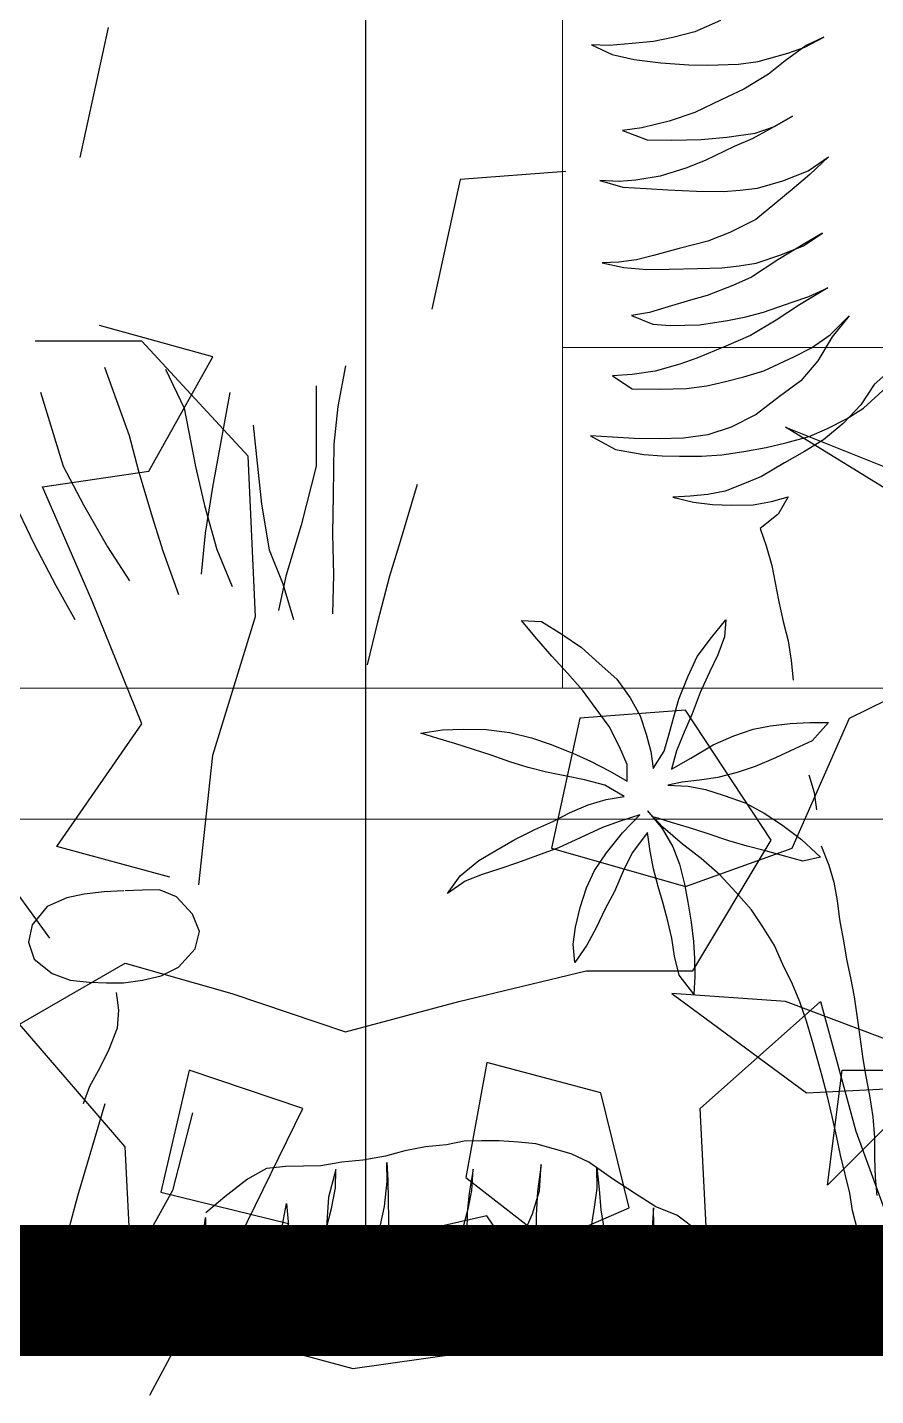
# Model space of a CAD drawing. Header units: metres. Extents: x -58 to 722, y -1100 to 345.
# Drawn here: x 33.057 to 33.381, y 103.931 to 104.454 of the extents above; entities that cross this region are included whole.
import ezdxf

# ---------------------------------------------------------------- set-up
doc = ezdxf.new("R2010")
doc.units = ezdxf.units.M
doc.header["$MEASUREMENT"] = 0
doc.linetypes.add('CENTER2', pattern=[1.125, 0.75, -0.125, 0.125, -0.125])
doc.linetypes.add('CENTERX2', pattern=[4, 2.5, -0.5, 0.5, -0.5])
doc.layers.add('FSR_ARQ_002MURO', color=150, linetype='Continuous', lineweight=30)
doc.layers.add('FSR_ARQ_013VENTANAS', color=4, linetype='Continuous', lineweight=5)
for name, color, linetype in [('FSR_ARQ_005VEGETACION', 64, 'Continuous'), ('FSR_ARQ_009ESCALERA', 40, 'Continuous'), ('FSR_ARQ_010MUROBAJO', 33, 'Continuous'), ('FSR_ARQ_016EJES', 135, 'CENTER2')]:
    doc.layers.add(name, color=color, linetype=linetype)

# ---------------------------------------------------------------- blocks, each defined once
blk = doc.blocks.new('arbustos 01')
at = {"layer": 'FSR_ARQ_005VEGETACION', "color": 103}
for p, q in [((189.20951, -31.54526), (189.22039, -31.55002)), ((189.17379, -31.55657), (189.16564, -31.55236)), ((189.16564, -31.55236), (189.17312, -31.55588)), ((189.22039, -31.55002), (189.22976, -31.55254)), ((189.22976, -31.55254), (189.23794, -31.55419)), ((189.23794, -31.55419), (189.247, -31.555)), ((189.247, -31.555), (189.25673, -31.55582)), ((189.17312, -31.55588), (189.18209, -31.56233)), ((189.18094, -31.55906), (189.17379, -31.55657)), ((189.19355, -31.56265), (189.18094, -31.55906)), ((189.25548, -31.55973), (189.24605, -31.56183)), ((189.26426, -31.55558), (189.25548, -31.55973)), ((189.25673, -31.55582), (189.26426, -31.55558)), ((189.18209, -31.56233), (189.1892, -31.56807)), ((189.20191, -31.56379), (189.19355, -31.56265)), ((189.2149, -31.56414), (189.20191, -31.56379)), ((189.22293, -31.56408), (189.2149, -31.56414)), ((189.23474, -31.56321), (189.22293, -31.56408)), ((189.24605, -31.56183), (189.23474, -31.56321)), ((189.1892, -31.56807), (189.19954, -31.57436)), ((189.19954, -31.57436), (189.20923, -31.57894)), ((189.20923, -31.57894), (189.22044, -31.58422)), ((189.18667, -31.59026), (189.17904, -31.58588)), ((189.17904, -31.58588), (189.18888, -31.59149)), ((189.22044, -31.58422), (189.23133, -31.58796)), ((189.23133, -31.58796), (189.24292, -31.59085)), ((189.19484, -31.5931), (189.18667, -31.59026)), ((189.18888, -31.59149), (189.19601, -31.59551)), ((189.20679, -31.59481), (189.19484, -31.5931)), ((189.19601, -31.59551), (189.20366, -31.5987)), ((189.21772, -31.59581), (189.20679, -31.59481)), ((189.25111, -31.59199), (189.24063, -31.59595)), ((189.24292, -31.59085), (189.25111, -31.59199)), ((189.20366, -31.5987), (189.21606, -31.60468)), ((189.2302, -31.59598), (189.21772, -31.59581)), ((189.24063, -31.59595), (189.2302, -31.59598)), ((189.1724, -31.60904), (189.16376, -31.60311)), ((189.16376, -31.60311), (189.17169, -31.61057)), ((189.21606, -31.60468), (189.22422, -31.60787)), ((189.17169, -31.61057), (189.17913, -31.617)), ((189.18311, -31.61329), (189.1724, -31.60904)), ((189.22422, -31.60787), (189.23512, -31.61126)), ((189.23512, -31.61126), (189.24535, -31.61294)), ((189.24535, -31.61294), (189.25253, -31.61355)), ((189.17913, -31.617), (189.1864, -31.62308)), ((189.19384, -31.61634), (189.18311, -31.61329)), ((189.20118, -31.6173), (189.19384, -31.61634)), ((189.20836, -31.61774), (189.20118, -31.6173)), ((189.21964, -31.61772), (189.20836, -31.61774)), ((189.23179, -31.61703), (189.21964, -31.61772)), ((189.24103, -31.61647), (189.23179, -31.61703)), ((189.25096, -31.61592), (189.24103, -31.61647)), ((189.26074, -31.61315), (189.25096, -31.61592)), ((189.25253, -31.61355), (189.26074, -31.61315)), ((189.1864, -31.62308), (189.19452, -31.62969)), ((189.19452, -31.62969), (189.20556, -31.63514)), ((189.17436, -31.64087), (189.16623, -31.63546)), ((189.16623, -31.63546), (189.17369, -31.63984)), ((189.20556, -31.63514), (189.21491, -31.63886)), ((189.17369, -31.63984), (189.18522, -31.64683)), ((189.18439, -31.64477), (189.17436, -31.64087)), ((189.21491, -31.63886), (189.22701, -31.64193)), ((189.22701, -31.64193), (189.23791, -31.64498)), ((189.19444, -31.64816), (189.18439, -31.64477)), ((189.18522, -31.64683), (189.19641, -31.65417)), ((189.23791, -31.64498), (189.24507, -31.64679)), ((189.24507, -31.64679), (189.25258, -31.64775)), ((189.25258, -31.64775), (189.25975, -31.64802)), ((189.2016, -31.64928), (189.19444, -31.64816)), ((189.20894, -31.65023), (189.2016, -31.64928)), ((189.2192, -31.65054), (189.20894, -31.65023)), ((189.23133, -31.65071), (189.2192, -31.65054)), ((189.24074, -31.65084), (189.23133, -31.65071)), ((189.25049, -31.65011), (189.24074, -31.65084)), ((189.25975, -31.64802), (189.25049, -31.65011)), ((189.17202, -31.66238), (189.16403, -31.65869)), ((189.16403, -31.65869), (189.17607, -31.66586)), ((189.19641, -31.65417), (189.20422, -31.65769)), ((189.20422, -31.65769), (189.21511, -31.66194)), ((189.17916, -31.6647), (189.17202, -31.66238)), ((189.19125, -31.66897), (189.17916, -31.6647)), ((189.21511, -31.66194), (189.22226, -31.66392)), ((189.22226, -31.66392), (189.23163, -31.66678)), ((189.16307, -31.67868), (189.15498, -31.67053)), ((189.15498, -31.67053), (189.16221, -31.67952)), ((189.17607, -31.66586), (189.1859, -31.67232)), ((189.19874, -31.67095), (189.19125, -31.66897)), ((189.20659, -31.6726), (189.19874, -31.67095)), ((189.23163, -31.66678), (189.23963, -31.66912)), ((189.24731, -31.67042), (189.2382, -31.67405)), ((189.23963, -31.66912), (189.24731, -31.67042)), ((189.1859, -31.67232), (189.19675, -31.67896)), ((189.21836, -31.6743), (189.20659, -31.6726)), ((189.23084, -31.67464), (189.21836, -31.6743)), ((189.2382, -31.67405), (189.23084, -31.67464)), ((189.16221, -31.67952), (189.16822, -31.68969)), ((189.17087, -31.68408), (189.16307, -31.67868)), ((189.19675, -31.67896), (189.20729, -31.68338)), ((189.17817, -31.68777), (189.17087, -31.68408)), ((189.19108, -31.69393), (189.17817, -31.68777)), ((189.20729, -31.68338), (189.21954, -31.68851)), ((189.21954, -31.68851), (189.22668, -31.691)), ((189.13689, -31.69303), (189.14432, -31.69962)), ((189.16822, -31.68969), (189.17546, -31.69817)), ((189.19959, -31.69644), (189.19108, -31.69393)), ((189.22668, -31.691), (189.23724, -31.69405)), ((189.23724, -31.69405), (189.24697, -31.69538)), ((189.14432, -31.69962), (189.15002, -31.70825)), ((189.17546, -31.69817), (189.18443, -31.70479)), ((189.20794, -31.69861), (189.19959, -31.69644)), ((189.21527, -31.70025), (189.20794, -31.69861)), ((189.25534, -31.696), (189.24689, -31.70153)), ((189.24697, -31.69538), (189.25534, -31.696)), ((189.1488, -31.70977), (189.13918, -31.70075)), ((189.18443, -31.70479), (189.19442, -31.71244)), ((189.22398, -31.70139), (189.21527, -31.70025)), ((189.23526, -31.70171), (189.22398, -31.70139)), ((189.24689, -31.70153), (189.23526, -31.70171)), ((189.15609, -31.71432), (189.1488, -31.70977)), ((189.15002, -31.70825), (189.15743, -31.71622)), ((189.16407, -31.71836), (189.15609, -31.71432)), ((189.15743, -31.71622), (189.16589, -31.72317)), ((189.19442, -31.71244), (189.20495, -31.71772)), ((189.17189, -31.72171), (189.16407, -31.71836)), ((189.16589, -31.72317), (189.17386, -31.72807)), ((189.18177, -31.72441), (189.17189, -31.72171)), ((189.20495, -31.71772), (189.21482, -31.7211)), ((189.21482, -31.7211), (189.22523, -31.72244)), ((189.22523, -31.72244), (189.23548, -31.72275)), ((189.23548, -31.72275), (189.24609, -31.72255)), ((189.24609, -31.72255), (189.25533, -31.72199)), ((189.26457, -31.72143), (189.25406, -31.72727)), ((189.25533, -31.72199), (189.26457, -31.72143)), ((189.19012, -31.72641), (189.18177, -31.72441)), ((189.19968, -31.72807), (189.19012, -31.72641)), ((189.20889, -31.72957), (189.19968, -31.72807)), ((189.25406, -31.72727), (189.24206, -31.72933)), ((189.2176, -31.73003), (189.20889, -31.72957)), ((189.22683, -31.73015), (189.2176, -31.73003)), ((189.23419, -31.72991), (189.22683, -31.73015)), ((189.24206, -31.72933), (189.23419, -31.72991))]:
    blk.add_line(p, q, dxfattribs=at)
at = {"layer": 'FSR_ARQ_005VEGETACION', "color": 104}
for p, q in [((189.36845, -31.69174), (189.37175, -31.709)), ((189.44489, -31.69324), (189.43688, -31.70968)), ((189.47072, -31.6923), (189.46024, -31.72136)), ((189.38101, -31.70024), (189.38097, -31.73427)), ((189.41752, -31.70304), (189.42497, -31.74328)), ((189.49785, -31.70297), (189.48825, -31.73436)), ((189.37175, -31.709), (189.37347, -31.72497)), ((189.43688, -31.70968), (189.43218, -31.73452)), ((189.40765, -31.71693), (189.40408, -31.75051)), ((189.46024, -31.72136), (189.45646, -31.73582)), ((189.17386, -31.72807), (189.18234, -31.73297)), ((189.37347, -31.72497), (189.37369, -31.74644)), ((189.18234, -31.73297), (189.19218, -31.73874)), ((189.38097, -31.73427), (189.38734, -31.75934)), ((189.43218, -31.73452), (189.42835, -31.75106)), ((189.48825, -31.73436), (189.47957, -31.75079)), ((189.19218, -31.73874), (189.19932, -31.74175)), ((189.45646, -31.73582), (189.45048, -31.75578)), ((189.19932, -31.74175), (189.20748, -31.74494)), ((189.20748, -31.74494), (189.21482, -31.7464)), ((189.21482, -31.7464), (189.22233, -31.74702)), ((189.33819, -31.74206), (189.34527, -31.76633)), ((189.37369, -31.74644), (189.37402, -31.76307)), ((189.42497, -31.74328), (189.428, -31.76274)), ((189.18793, -31.74929), (189.18078, -31.74731)), ((189.18078, -31.74731), (189.18512, -31.75472)), ((189.19561, -31.75076), (189.18793, -31.74929)), ((189.20467, -31.75088), (189.19561, -31.75076)), ((189.21288, -31.75065), (189.20467, -31.75088)), ((189.22093, -31.74957), (189.21288, -31.75065)), ((189.22968, -31.74746), (189.22093, -31.74957)), ((189.22233, -31.74702), (189.22968, -31.74746)), ((189.40408, -31.75051), (189.40088, -31.76983)), ((189.42835, -31.75106), (189.42309, -31.76964)), ((189.47957, -31.75079), (189.46948, -31.76858)), ((189.51013, -31.74731), (189.50068, -31.76719)), ((189.18512, -31.75472), (189.19274, -31.76081)), ((189.45048, -31.75578), (189.44601, -31.77022)), ((189.19274, -31.76081), (189.19007, -31.76819)), ((189.37402, -31.76307), (189.37363, -31.78038)), ((189.38734, -31.75934), (189.39379, -31.78096)), ((189.428, -31.76274), (189.4297, -31.7801)), ((189.19007, -31.76819), (189.18773, -31.77654)), ((189.34527, -31.76633), (189.34979, -31.78098)), ((189.40088, -31.76983), (189.39502, -31.78425)), ((189.42309, -31.76964), (189.41651, -31.78543)), ((189.46948, -31.76858), (189.46016, -31.78292)), ((189.50068, -31.76719), (189.49129, -31.78499)), ((189.44601, -31.77022), (189.43936, -31.78878)), ((189.18773, -31.77654), (189.18627, -31.78387)), ((189.34979, -31.78098), (189.3549, -31.80049)), ((189.37363, -31.78038), (189.37396, -31.79701)), ((189.39379, -31.78096), (189.39693, -31.79557)), ((189.18627, -31.78387), (189.18497, -31.79121)), ((189.39502, -31.78425), (189.39053, -31.79939)), ((189.49129, -31.78499), (189.48335, -31.79936)), ((189.18497, -31.79121), (189.18297, -31.80024)), ((189.18297, -31.80024), (189.1808, -31.80842)), ((189.21333, -31.80708), (189.20722, -31.79955)), ((189.20722, -31.79955), (189.20775, -31.80674)), ((189.2854, -31.80017), (189.27682, -31.80555)), ((189.29383, -31.79975), (189.2854, -31.80017)), ((189.28734, -31.80755), (189.29383, -31.79975)), ((189.3549, -31.80049), (189.35935, -31.81859)), ((189.1808, -31.80842), (189.17949, -31.81678)), ((189.20775, -31.80674), (189.21066, -31.8144)), ((189.21942, -31.81505), (189.21333, -31.80708)), ((189.27682, -31.80555), (189.2685, -31.81129)), ((189.28104, -31.81491), (189.28734, -31.80755)), ((189.21066, -31.8144), (189.2141, -31.82172)), ((189.22338, -31.82371), (189.21942, -31.81505)), ((189.2685, -31.81129), (189.26096, -31.81801)), ((189.27438, -31.82209), (189.28104, -31.81491)), ((189.17949, -31.81678), (189.1787, -31.82515)), ((189.2141, -31.82172), (189.21806, -31.83037)), ((189.26096, -31.81801), (189.25351, -31.82465)), ((189.22724, -31.83315), (189.22338, -31.82371)), ((189.25351, -31.82465), (189.24782, -31.83264)), ((189.26808, -31.82937), (189.27438, -31.82209)), ((189.21806, -31.83037), (189.22149, -31.83946)), ((189.22936, -31.84072), (189.22724, -31.83315)), ((189.24782, -31.83264), (189.24355, -31.84029)), ((189.26221, -31.83726), (189.26808, -31.82937)), ((189.22149, -31.83946), (189.22484, -31.84722)), ((189.25678, -31.84481), (189.26221, -31.83726)), ((189.17161, -31.84304), (189.16372, -31.84302)), ((189.16372, -31.84302), (189.17062, -31.85083)), ((189.17994, -31.84351), (189.17161, -31.84304)), ((189.18826, -31.8445), (189.17994, -31.84351)), ((189.1956, -31.84585), (189.18826, -31.8445)), ((189.23121, -31.84792), (189.22936, -31.84072)), ((189.24355, -31.84029), (189.24096, -31.84797)), ((189.25232, -31.85344), (189.25678, -31.84481)), ((189.17062, -31.85083), (189.17802, -31.85421)), ((189.20381, -31.8487), (189.1956, -31.84585)), ((189.21262, -31.85255), (189.20381, -31.8487)), ((189.22484, -31.84722), (189.2281, -31.85506)), ((189.23333, -31.85522), (189.23121, -31.84792)), ((189.24096, -31.84797), (189.23909, -31.85539)), ((189.2897, -31.84961), (189.28168, -31.85233)), ((189.29886, -31.84734), (189.2897, -31.84961)), ((189.30881, -31.84605), (189.29886, -31.84734)), ((189.31865, -31.84592), (189.30881, -31.84605)), ((189.32733, -31.84622), (189.31865, -31.84592)), ((189.3222, -31.852), (189.32941, -31.84988)), ((189.33662, -31.84758), (189.32733, -31.84622)), ((189.32941, -31.84988), (189.33662, -31.84758)), ((189.17802, -31.85421), (189.18621, -31.85813)), ((189.22212, -31.85817), (189.21262, -31.85255)), ((189.2281, -31.85506), (189.2303, -31.86289)), ((189.2381, -31.86256), (189.23333, -31.85522)), ((189.23909, -31.85539), (189.2381, -31.86256)), ((189.24903, -31.86084), (189.25232, -31.85344)), ((189.27215, -31.8561), (189.26465, -31.85955)), ((189.28168, -31.85233), (189.27215, -31.8561)), ((189.3068, -31.85693), (189.31428, -31.85455)), ((189.31428, -31.85455), (189.3222, -31.852)), ((189.18621, -31.85813), (189.19485, -31.86179)), ((189.19485, -31.86179), (189.20244, -31.86429)), ((189.2303, -31.86289), (189.22212, -31.85817)), ((189.24902, -31.86802), (189.24903, -31.86084)), ((189.26465, -31.85955), (189.25644, -31.86369)), ((189.2833, -31.86415), (189.29112, -31.86212)), ((189.29112, -31.86212), (189.29878, -31.85975)), ((189.29878, -31.85975), (189.3068, -31.85693)), ((189.17206, -31.86534), (189.16974, -31.87283)), ((189.20244, -31.86429), (189.21066, -31.86635)), ((189.21066, -31.86635), (189.21836, -31.86752)), ((189.21836, -31.86752), (189.22579, -31.86842)), ((189.22579, -31.86842), (189.2318, -31.86965)), ((189.25644, -31.86369), (189.24902, -31.86802)), ((189.25849, -31.86966), (189.2672, -31.86747)), ((189.2672, -31.86747), (189.27556, -31.86573)), ((189.27556, -31.86573), (189.2833, -31.86415)), ((189.16974, -31.87283), (189.16878, -31.88017)), ((189.2079, -31.87403), (189.19899, -31.8771)), ((189.21582, -31.87156), (189.2079, -31.87403)), ((189.22328, -31.87016), (189.21582, -31.87156)), ((189.2318, -31.86965), (189.22328, -31.87016)), ((189.25035, -31.87443), (189.25849, -31.86966)), ((189.19899, -31.8771), (189.19104, -31.8816)), ((189.25805, -31.87577), (189.25035, -31.87443)), ((189.26564, -31.878), (189.25805, -31.87577)), ((189.27331, -31.8813), (189.26564, -31.878)), ((189.19104, -31.8816), (189.18362, -31.88629)), ((189.2226, -31.8877), (189.23026, -31.8855)), ((189.23026, -31.8855), (189.23747, -31.8832)), ((189.23377, -31.88768), (189.24043, -31.8805)), ((189.24043, -31.8805), (189.23421, -31.88804)), ((189.25103, -31.88995), (189.24369, -31.88222)), ((189.24369, -31.88222), (189.25207, -31.88491)), ((189.25207, -31.88491), (189.25948, -31.88767)), ((189.28062, -31.88503), (189.27331, -31.8813)), ((189.28828, -31.8885), (189.28062, -31.88503)), ((189.18362, -31.88629), (189.1752, -31.89273)), ((189.20595, -31.89333), (189.21512, -31.89017)), ((189.21512, -31.89017), (189.2226, -31.8877)), ((189.22561, -31.89466), (189.23377, -31.88768)), ((189.23421, -31.88804), (189.22967, -31.89586)), ((189.23931, -31.89768), (189.24048, -31.88972)), ((189.24048, -31.88972), (189.24702, -31.89832)), ((189.25783, -31.89837), (189.25103, -31.88995)), ((189.25948, -31.88767), (189.269, -31.89197)), ((189.29674, -31.8927), (189.28828, -31.8885)), ((189.1668, -31.89543), (189.16361, -31.90359)), ((189.1752, -31.89273), (189.16712, -31.90016)), ((189.19047, -31.89755), (189.19821, -31.89553)), ((189.19821, -31.89553), (189.20595, -31.89333)), ((189.21773, -31.90076), (189.22561, -31.89466)), ((189.22967, -31.89586), (189.22691, -31.90318)), ((189.269, -31.89197), (189.27825, -31.89626)), ((189.27825, -31.89626), (189.28707, -31.89957)), ((189.30483, -31.89733), (189.29674, -31.8927)), ((189.31204, -31.90159), (189.30483, -31.89733)), ((189.16712, -31.90016), (189.17463, -31.90194)), ((189.17463, -31.90194), (189.18281, -31.89966)), ((189.18281, -31.89966), (189.19047, -31.89755)), ((189.20974, -31.90774), (189.21773, -31.90076)), ((189.22691, -31.90318), (189.22476, -31.91167)), ((189.23788, -31.90511), (189.23931, -31.89768)), ((189.24702, -31.89832), (189.25072, -31.90608)), ((189.26296, -31.9058), (189.25783, -31.89837)), ((189.28707, -31.89957), (189.29554, -31.90261)), ((189.29554, -31.90261), (189.30313, -31.90511)), ((189.31984, -31.90817), (189.31204, -31.90159)), ((189.16361, -31.90359), (189.16146, -31.91075)), ((189.2029, -31.91527), (189.20974, -31.90774)), ((189.23592, -31.91262), (189.23788, -31.90511)), ((189.25072, -31.90608), (189.2545, -31.91482)), ((189.26632, -31.91329), (189.26296, -31.9058)), ((189.30313, -31.90511), (189.31054, -31.9076)), ((189.31054, -31.9076), (189.31777, -31.91036)), ((189.32524, -31.9156), (189.31984, -31.90817)), ((189.16146, -31.91075), (189.15999, -31.91859)), ((189.22476, -31.91167), (189.22342, -31.91927)), ((189.23387, -31.91986), (189.23592, -31.91262)), ((189.2545, -31.91482), (189.25839, -31.92214)), ((189.26904, -31.92158), (189.26632, -31.91329)), ((189.31777, -31.91036), (189.32524, -31.9156)), ((189.44014, -31.91699), (189.44732, -31.91407)), ((189.44732, -31.91407), (189.45478, -31.91417)), ((189.45478, -31.91417), (189.46191, -31.91443)), ((189.46255, -31.91444), (189.47079, -31.91487)), ((189.47079, -31.91487), (189.47935, -31.91594)), ((189.15999, -31.91859), (189.15902, -31.92661)), ((189.19642, -31.92254), (189.2029, -31.91527)), ((189.22342, -31.91927), (189.22188, -31.92776)), ((189.23182, -31.92736), (189.23387, -31.91986)), ((189.43338, -31.92436), (189.44014, -31.91699)), ((189.47935, -31.91594), (189.48662, -31.91746)), ((189.48662, -31.91746), (189.49498, -31.92107)), ((189.19162, -31.92983), (189.19642, -31.92254)), ((189.25839, -31.92214), (189.26227, -31.93026)), ((189.27097, -31.92994), (189.26904, -31.92158)), ((189.43042, -31.93177), (189.43338, -31.92436)), ((189.49498, -31.92107), (189.50138, -31.92893)), ((189.15902, -31.92661), (189.15754, -31.93497)), ((189.18664, -31.93774), (189.19162, -31.92983)), ((189.22188, -31.92776), (189.22097, -31.93599)), ((189.23021, -31.93452), (189.23182, -31.92736)), ((189.26227, -31.93026), (189.26625, -31.9375)), ((189.27202, -31.93713), (189.27097, -31.92994)), ((189.43222, -31.9391), (189.43042, -31.93177)), ((189.50138, -31.92893), (189.50287, -31.93625)), ((189.15754, -31.93497), (189.15588, -31.94418)), ((189.18307, -31.94576), (189.18664, -31.93774)), ((189.22097, -31.93599), (189.22052, -31.94317)), ((189.22896, -31.94222), (189.23021, -31.93452)), ((189.26625, -31.9375), (189.27121, -31.94492)), ((189.27121, -31.94492), (189.27202, -31.93713)), ((189.50287, -31.93625), (189.50055, -31.94351)), ((189.22052, -31.94317), (189.22033, -31.95097)), ((189.22698, -31.95026), (189.22896, -31.94222)), ((189.43926, -31.94681), (189.43222, -31.9391)), ((189.50055, -31.94351), (189.49285, -31.9496)), ((189.15588, -31.94418), (189.15441, -31.95134)), ((189.17897, -31.95413), (189.18307, -31.94576)), ((189.44667, -31.95056), (189.43926, -31.94681)), ((189.49285, -31.9496), (189.4852, -31.95235)), ((189.15441, -31.95134), (189.15276, -31.95953)), ((189.17586, -31.96153), (189.17897, -31.95413)), ((189.22033, -31.95097), (189.22085, -31.95833)), ((189.22085, -31.95833), (189.22698, -31.95026)), ((189.45457, -31.95241), (189.44667, -31.95056)), ((189.46265, -31.95347), (189.45457, -31.95241)), ((189.46979, -31.95357), (189.46265, -31.95347)), ((189.47709, -31.95319), (189.46979, -31.95357)), ((189.4852, -31.95235), (189.47709, -31.95319)), ((189.15276, -31.95953), (189.15162, -31.9684)), ((189.46577, -31.95764), (189.46472, -31.96508)), ((189.17309, -31.96974), (189.17586, -31.96153)), ((189.46472, -31.96508), (189.4654, -31.97271)), ((189.15162, -31.9684), (189.15048, -31.97642)), ((189.17067, -31.97795), (189.17309, -31.96974)), ((189.4654, -31.97271), (189.46893, -31.9818)), ((189.15048, -31.97642), (189.14916, -31.98581)), ((189.16853, -31.98555), (189.17067, -31.97795)), ((189.46893, -31.9818), (189.47263, -31.98962)), ((189.14916, -31.98581), (189.14786, -31.99332)), ((189.16638, -31.99314), (189.16853, -31.98555)), ((189.47263, -31.98962), (189.47713, -31.99746)), ((189.14786, -31.99332), (189.14638, -32.00133)), ((189.16424, -32.00118), (189.16638, -31.99314)), ((189.14638, -32.00133), (189.14489, -32.01037)), ((189.16216, -32.01028), (189.16424, -32.00118)), ((189.47713, -31.99746), (189.47973, -32.00479)), ((189.47053, -32.00482), (189.48213, -32.04407)), ((189.47053, -32.00482), (189.48213, -32.04407)), ((189.14489, -32.01037), (189.14426, -32.01909)), ((189.16028, -32.01841), (189.16216, -32.01028)), ((189.43345, -32.0087), (189.44194, -32.04165)), ((189.43345, -32.0087), (189.44194, -32.04165)), ((189.14426, -32.01909), (189.14414, -32.0278)), ((189.15857, -32.02664), (189.16028, -32.01841)), ((189.27286, -32.02603), (189.28031, -32.0239)), ((189.28031, -32.0239), (189.28777, -32.02178)), ((189.28777, -32.02178), (189.2952, -32.02114)), ((189.2952, -32.02114), (189.30338, -32.02051)), ((189.30338, -32.02051), (189.3108, -32.02061)), ((189.3108, -32.02061), (189.31822, -32.02071)), ((189.31822, -32.02071), (189.32563, -32.02229)), ((189.32563, -32.02229), (189.33453, -32.02316)), ((189.33453, -32.02316), (189.34341, -32.02476)), ((189.34341, -32.02476), (189.35155, -32.0271)), ((189.14414, -32.0278), (189.14386, -32.03618)), ((189.15669, -32.03468), (189.15857, -32.02664)), ((189.25489, -32.03692), (189.26538, -32.02964)), ((189.26538, -32.02964), (189.27286, -32.02603)), ((189.28627, -32.04178), (189.28552, -32.03061)), ((189.28552, -32.03061), (189.28717, -32.04209)), ((189.35096, -32.02969), (189.35056, -32.03722)), ((189.35085, -32.03783), (189.35096, -32.02969)), ((189.35155, -32.0271), (189.36118, -32.02872)), ((189.36118, -32.02872), (189.37008, -32.02958)), ((189.37008, -32.02958), (189.37897, -32.03118)), ((189.14386, -32.03618), (189.14324, -32.04369)), ((189.15472, -32.04272), (189.15669, -32.03468)), ((189.26198, -32.0318), (189.26095, -32.04113)), ((189.26186, -32.04084), (189.26198, -32.0318)), ((189.31492, -32.04156), (189.31444, -32.03251)), ((189.31444, -32.03251), (189.31611, -32.04279)), ((189.37282, -32.04054), (189.37263, -32.0327)), ((189.37263, -32.0327), (189.37579, -32.0445)), ((189.37897, -32.03118), (189.38639, -32.03129)), ((189.38639, -32.03129), (189.39381, -32.03139)), ((189.39381, -32.03139), (189.40197, -32.03224)), ((189.40197, -32.03224), (189.41008, -32.0368)), ((189.41008, -32.0368), (189.41963, -32.04436)), ((189.2459, -32.04274), (189.25489, -32.03692)), ((189.26095, -32.04113), (189.26023, -32.04987)), ((189.26296, -32.0487), (189.26186, -32.04084)), ((189.28915, -32.05147), (189.28627, -32.04178)), ((189.28717, -32.04209), (189.28764, -32.05205)), ((189.31633, -32.04882), (189.31492, -32.04156)), ((189.35056, -32.03722), (189.35044, -32.04566)), ((189.35191, -32.0484), (189.35085, -32.03783)), ((189.37451, -32.04931), (189.37282, -32.04054)), ((189.44194, -32.04165), (189.4544, -32.06433)), ((189.44194, -32.04165), (189.4544, -32.06433)), ((189.15355, -32.05015), (189.15472, -32.04272)), ((189.23691, -32.04856), (189.2459, -32.04274)), ((189.31611, -32.04279), (189.3169, -32.05094)), ((189.35044, -32.04566), (189.35033, -32.0538)), ((189.35361, -32.05626), (189.35191, -32.0484)), ((189.37579, -32.0445), (189.37652, -32.05717)), ((189.39354, -32.04715), (189.39283, -32.05498)), ((189.39523, -32.05622), (189.39354, -32.04715)), ((189.41963, -32.04436), (189.4277, -32.05115)), ((189.48213, -32.04407), (189.48718, -32.0631)), ((189.48213, -32.04407), (189.48718, -32.0631)), ((189.1514, -32.05828), (189.15355, -32.05015)), ((189.2182, -32.05944), (189.22795, -32.05215)), ((189.22795, -32.05215), (189.23691, -32.04856)), ((189.23782, -32.0568), (189.23793, -32.04896)), ((189.23793, -32.04896), (189.23869, -32.05952)), ((189.26023, -32.04987), (189.25826, -32.0619)), ((189.26462, -32.05958), (189.26296, -32.0487)), ((189.28764, -32.05205), (189.28781, -32.0614)), ((189.29325, -32.06087), (189.28915, -32.05147)), ((189.31891, -32.0585), (189.31633, -32.04882)), ((189.3169, -32.05094), (189.31709, -32.05938)), ((189.35033, -32.0538), (189.35022, -32.06164)), ((189.37651, -32.05748), (189.37451, -32.04931)), ((189.42783, -32.05305), (189.42774, -32.06028)), ((189.42893, -32.0612), (189.42783, -32.05305)), ((189.14252, -32.05924), (189.14601, -32.06647)), ((189.14601, -32.06647), (189.1514, -32.05828)), ((189.21067, -32.06751), (189.2182, -32.05944)), ((189.23863, -32.06405), (189.23782, -32.0568)), ((189.23869, -32.05952), (189.23919, -32.06677)), ((189.26809, -32.07078), (189.26462, -32.05958)), ((189.31709, -32.05938), (189.31694, -32.07024)), ((189.32182, -32.06638), (189.31891, -32.0585)), ((189.35623, -32.06383), (189.35361, -32.05626)), ((189.37652, -32.05717), (189.37639, -32.06652)), ((189.37882, -32.06535), (189.37651, -32.05748)), ((189.39283, -32.05498), (189.39298, -32.06584)), ((189.39631, -32.06498), (189.39523, -32.05622)), ((189.41198, -32.05987), (189.42493, -32.0816)), ((189.41198, -32.05987), (189.42493, -32.0816)), ((189.21633, -32.06284), (189.21621, -32.07188)), ((189.21653, -32.07068), (189.21633, -32.06284)), ((189.2424, -32.07525), (189.23863, -32.06405)), ((189.25826, -32.0619), (189.25662, -32.07153)), ((189.28781, -32.0614), (189.2877, -32.06954)), ((189.30421, -32.07519), (189.29325, -32.06087)), ((189.35022, -32.06164), (189.34981, -32.06978)), ((189.3639, -32.076), (189.35623, -32.06383)), ((189.38174, -32.07262), (189.37882, -32.06535)), ((189.39298, -32.06584), (189.39256, -32.07458)), ((189.39979, -32.07558), (189.39631, -32.06498)), ((189.42774, -32.06028), (189.42794, -32.06752)), ((189.43034, -32.06846), (189.42893, -32.0612)), ((189.4544, -32.06433), (189.46606, -32.08364)), ((189.4544, -32.06433), (189.46606, -32.08364)), ((189.48718, -32.0631), (189.49067, -32.08019)), ((189.48718, -32.0631), (189.49067, -32.08019)), ((189.20242, -32.07334), (189.21067, -32.06751)), ((189.21914, -32.07795), (189.21653, -32.07068)), ((189.23919, -32.06677), (189.23906, -32.07702)), ((189.25662, -32.07153), (189.25439, -32.08054)), ((189.27454, -32.08413), (189.26809, -32.07078)), ((189.2877, -32.06954), (189.2867, -32.07706)), ((189.31694, -32.07024), (189.31292, -32.07802)), ((189.32654, -32.07368), (189.32182, -32.06638)), ((189.34175, -32.06676), (189.34909, -32.0728)), ((189.34981, -32.06978), (189.34699, -32.07758)), ((189.37639, -32.06652), (189.37235, -32.07521)), ((189.42794, -32.06752), (189.42751, -32.07656)), ((189.19493, -32.07769), (189.20242, -32.07334)), ((189.20676, -32.07929), (189.20384, -32.07202)), ((189.21621, -32.07188), (189.2146, -32.0791)), ((189.23906, -32.07702), (189.23533, -32.08481)), ((189.24711, -32.08316), (189.2424, -32.07525)), ((189.2867, -32.07706), (189.28355, -32.08637)), ((189.31292, -32.07802), (189.30421, -32.07519)), ((189.33818, -32.08289), (189.32654, -32.07368)), ((189.34909, -32.0728), (189.35717, -32.0796)), ((189.37235, -32.07521), (189.3639, -32.076)), ((189.38975, -32.08208), (189.38174, -32.07262)), ((189.39256, -32.07458), (189.38975, -32.08208)), ((189.4084, -32.08505), (189.39979, -32.07558)), ((189.42751, -32.07656), (189.42348, -32.08465)), ((189.13471, -32.08356), (189.14511, -32.08295)), ((189.14511, -32.08295), (189.15626, -32.08236)), ((189.15626, -32.08236), (189.16816, -32.08104)), ((189.16816, -32.08104), (189.17856, -32.08044)), ((189.17856, -32.08044), (189.18675, -32.07907)), ((189.18675, -32.07907), (189.19493, -32.07769)), ((189.2146, -32.0791), (189.20676, -32.07929)), ((189.22656, -32.0865), (189.21914, -32.07795)), ((189.25439, -32.08054), (189.24711, -32.08316)), ((189.34699, -32.07758), (189.33818, -32.08289)), ((189.35717, -32.0796), (189.36452, -32.08489)), ((189.42493, -32.0816), (189.43298, -32.09464)), ((189.42493, -32.0816), (189.43298, -32.09464)), ((189.23533, -32.08481), (189.22656, -32.0865)), ((189.28355, -32.08637), (189.27454, -32.08413)), ((189.34606, -32.09374), (189.34438, -32.08407)), ((189.36452, -32.08489), (189.37263, -32.08946)), ((189.41589, -32.08877), (189.4084, -32.08505)), ((189.42348, -32.08465), (189.41589, -32.08877)), ((189.46606, -32.08364), (189.47277, -32.097)), ((189.46606, -32.08364), (189.47277, -32.097)), ((189.35076, -32.10285), (189.34606, -32.09374)), ((189.36119, -32.09003), (189.35896, -32.09844)), ((189.36379, -32.0979), (189.36119, -32.09003)), ((189.37263, -32.08946), (189.38071, -32.09551)), ((189.37771, -32.09447), (189.37701, -32.102)), ((189.38062, -32.10205), (189.37771, -32.09447)), ((189.43298, -32.09464), (189.44282, -32.11224)), ((189.43298, -32.09464), (189.44282, -32.11224)), ((189.35896, -32.09844), (189.35076, -32.10285)), ((189.36942, -32.10522), (189.36379, -32.0979)), ((189.38071, -32.09551), (189.38805, -32.10155)), ((189.37701, -32.102), (189.36942, -32.10522)), ((189.38805, -32.10155), (189.38062, -32.10205)), ((189.38805, -32.10155), (189.39621, -32.1024)), ((189.39621, -32.1024), (189.4036, -32.10473)), ((189.4036, -32.10473), (189.41249, -32.10633)), ((189.41249, -32.10633), (189.42065, -32.10719)), ((189.42065, -32.10719), (189.42878, -32.10953)), ((189.44282, -32.11224), (189.45166, -32.12865)), ((189.44282, -32.11224), (189.45166, -32.12865))]:
    blk.add_line(p, q, dxfattribs=at)
blk = doc.blocks.new('arbusto fsr 2')
at = {"layer": 'FSR_ARQ_005VEGETACION', "color": 104}
for p, q in [((277.01625, -31.80248), (277.02704, -31.85208)), ((276.84153, -31.85744), (276.88194, -31.86042)), ((276.88194, -31.86042), (276.89273, -31.91003)), ((276.97633, -31.92817), (277.01949, -31.91625)), ((276.96277, -31.96612), (277.00343, -31.92221)), ((277.00343, -31.92221), (277.04409, -31.92221)), ((277.00067, -31.97181), (276.97633, -31.92817)), ((276.701, -31.98995), (276.75772, -31.95499)), ((276.75772, -31.95499), (276.71455, -31.97233)), ((276.96001, -32.02738), (276.96277, -31.96612)), ((277.04133, -31.97778), (277.00067, -31.97181)), ((277.02226, -32.02169), (277.04133, -31.97778)), ((277.00343, -32.06831), (277.02226, -32.02169)), ((276.97633, -32.08024), (276.96001, -32.02738)), ((276.73338, -32.06612), (276.67942, -32.03956)), ((276.75521, -32.11572), (276.73338, -32.06612)), ((276.76324, -32.11274), (276.79587, -32.06314)), ((276.79587, -32.06314), (276.83628, -32.06612)), ((276.83628, -32.06612), (276.84707, -32.11572)), ((277.03581, -32.1152), (277.00343, -32.06831)), ((276.9816, -32.12984), (276.97633, -32.08024)), ((277.07923, -32.0946), (277.03857, -32.15017)), ((276.79311, -32.16262), (276.76324, -32.11274)), ((276.79587, -32.13036), (276.75521, -32.11572)), ((276.84707, -32.11572), (276.79587, -32.13036)), ((276.99264, -32.12686), (277.03581, -32.1152)), ((277.0097, -32.15963), (276.96905, -32.17129)), ((277.05011, -32.18295), (277.0097, -32.15963)), ((276.83377, -32.16262), (276.79311, -32.16262)), ((276.88246, -32.17427), (276.83377, -32.16262)), ((276.80114, -32.17129), (276.74969, -32.20924)), ((276.75772, -32.17427), (276.80114, -32.17129)), ((276.96905, -32.17129), (276.92563, -32.18593)), ((276.71179, -32.19162), (276.75772, -32.17427)), ((276.74442, -32.17427), (276.73087, -32.22388)), ((276.79035, -32.2152), (276.74442, -32.17427)), ((276.92563, -32.18593), (276.88246, -32.17427)), ((277.0097, -32.22984), (277.05011, -32.18295)), ((276.82825, -32.20924), (276.87167, -32.19758)), ((276.87167, -32.19758), (276.8797, -32.24149)), ((276.73614, -32.20056), (276.69021, -32.20056)), ((276.74166, -32.24448), (276.73614, -32.20056)), ((276.94194, -32.2152), (276.98536, -32.20056)), ((276.98536, -32.20056), (276.99615, -32.24719)), ((276.74969, -32.20924), (276.69021, -32.20626)), ((276.701, -32.20355), (276.74166, -32.24448)), ((276.81746, -32.25315), (276.82825, -32.20924)), ((276.78759, -32.26779), (276.79035, -32.2152)), ((276.96629, -32.2648), (276.94194, -32.2152)), ((276.73087, -32.22388), (276.71179, -32.27646)), ((277.00694, -32.28541), (277.0097, -32.22984)), ((276.8797, -32.24149), (276.83101, -32.27944)), ((276.99615, -32.24719), (276.94746, -32.25911)), ((276.85811, -32.27077), (276.81746, -32.25315)), ((276.8418, -32.30004), (276.87167, -32.25613)), ((276.87167, -32.25613), (276.92287, -32.26779)), ((276.94746, -32.25911), (276.96629, -32.30275)), ((277.01221, -32.27348), (276.96629, -32.2648)), ((276.83101, -32.27944), (276.78759, -32.26779)), ((276.89852, -32.29706), (276.85811, -32.27077)), ((276.92287, -32.26779), (276.96629, -32.28812)), ((276.96629, -32.28812), (277.00694, -32.26779)), ((277.00694, -32.26779), (277.0476, -32.27077)), ((277.05287, -32.27646), (277.01221, -32.27348)), ((277.05287, -32.28541), (277.00694, -32.28541)), ((276.88246, -32.30872), (276.8418, -32.30004)), ((276.96629, -32.30275), (276.92287, -32.31441)), ((276.92287, -32.31441), (276.88246, -32.30872))]:
    blk.add_line(p, q, dxfattribs=at)

msp = doc.modelspace()

# ---------------------------------------------------------------- linework, layer by layer
at = {"layer": 'FSR_ARQ_002MURO', "lineweight": 0}
msp.add_line((35.41135, 104.15149), (31.53635, 104.15149), dxfattribs=at)
at = {"layer": 'FSR_ARQ_002MURO', "lineweight": 0, "const_width": 0.05}
msp.add_lwpolyline([(37.46135, 103.97149), (21.3503, 103.97149)], dxfattribs=at)
at = {"layer": 'FSR_ARQ_009ESCALERA', "lineweight": 0}
msp.add_line((35.36135, 104.33149), (33.26135, 104.33149), dxfattribs=at)
at = {"layer": 'FSR_ARQ_010MUROBAJO', "lineweight": 0}
msp.add_line((33.26135, 104.20149), (33.26135, 106.60149), dxfattribs=at)
at = {"layer": 'FSR_ARQ_013VENTANAS', "lineweight": 0}
for points in [[(35.41135, 106.65149), (31.53635, 106.65149), (31.53635, 104.15149), (35.41135, 104.15149)], [(35.36135, 106.60149), (31.58635, 106.60149), (31.58635, 104.20149), (35.36135, 104.20149)]]:
    msp.add_lwpolyline(points, close=True, dxfattribs=at)
at = {"layer": 'FSR_ARQ_016EJES', "linetype": 'CENTERX2', "ltscale": 0.25}
msp.add_line((33.18635, 103.97149), (33.18635, 115.38307), dxfattribs=at)

# ---------------------------------------------------------------- block references
at = {"layer": 'FSR_ARQ_002MURO', "xscale": -1}
msp.add_blockref('arbusto fsr 2', (310.1042, 136.25614), dxfattribs=at)
at = {"layer": 'FSR_ARQ_005VEGETACION', "xscale": -0.9, "yscale": 0.9, "zscale": 0.9}
msp.add_blockref('arbustos 01', (203.6102, 132.84711), dxfattribs=at)

doc.saveas('drawing.dxf')
